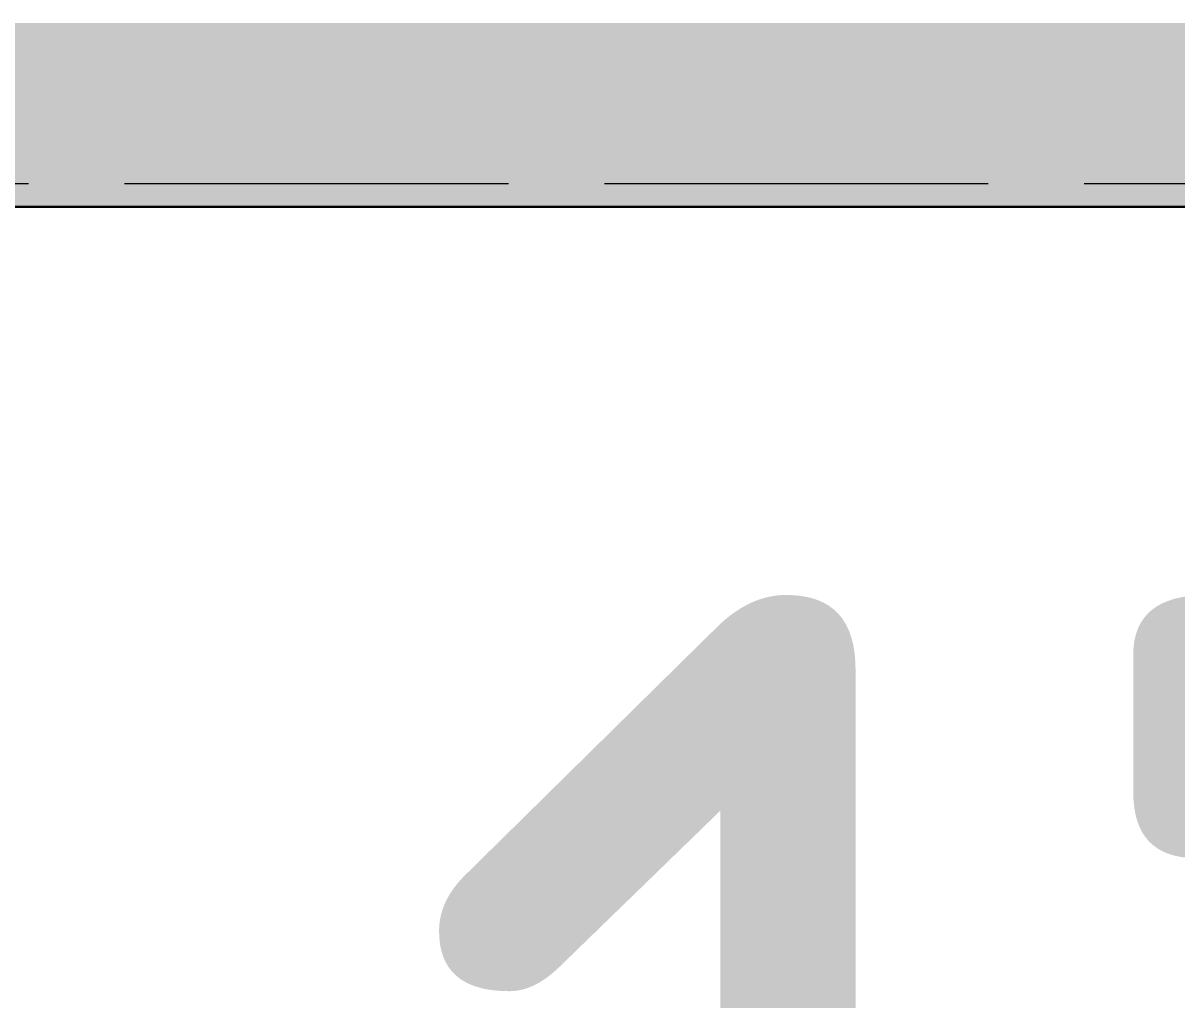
# Model space of a CAD drawing. Header units: millimetres. Extents: x -11345 to 411485, y -9810 to 73012.
# Drawn here: x 141157.6 to 141370.2, y 16735.6 to 16915.6 of the extents above; entities that cross this region are included whole.
import ezdxf

# ---------------------------------------------------------------- set-up
doc = ezdxf.new("R2010")
doc.units = ezdxf.units.MM
doc.linetypes.add('PDF_IMPORT', pattern=[1, 0.8, -0.2])
doc.layers.add('PDF _Линии', color=7, linetype='Continuous')
doc.layers.add('PDF _Текст', color=7, linetype='Continuous')
doc.layers.add('PDF _Обобщенные модели', color=7, linetype='Continuous', true_color=0xb5bcbf)
doc.styles.add('PDF GOST Common', font='GOST_Common.ttf')

msp = doc.modelspace()

# ---------------------------------------------------------------- hatches: boundary and pattern name
at = {"layer": 'PDF _Обобщенные модели', "true_color": 0xb7c0ca, "transparency": 33554559}
msp.add_hatch(color=9, dxfattribs=at).paths.add_polyline_path([(141083.12688, 16915.62574), (141083.12688, 16881.76489), (142259.79137, 16881.76489), (142259.79137, 16915.62574)])

# ---------------------------------------------------------------- linework, layer by layer
at = {"layer": 'PDF _Линии', "lineweight": 30, "ltscale": 88.431292}
msp.add_lwpolyline([(157518.33617, 16881.76489), (132220.04982, 16881.76489)], dxfattribs=at)
at = {"layer": 'PDF _Обобщенные модели', "color": 7, "linetype": 'PDF_IMPORT', "lineweight": 18, "ltscale": 88.431292}
msp.add_lwpolyline([(157518.33617, 16885.99749), (132220.04982, 16885.99749)], dxfattribs=at)

# ---------------------------------------------------------------- texts
at = {"layer": 'PDF _Текст', "insert": (141063.33956, 16656.1095), "char_height": 250.000659, "attachment_point": 4, "style": 'PDF GOST Common'}
msp.add_mtext('+17,830 *', dxfattribs=at)

doc.saveas('drawing.dxf')
